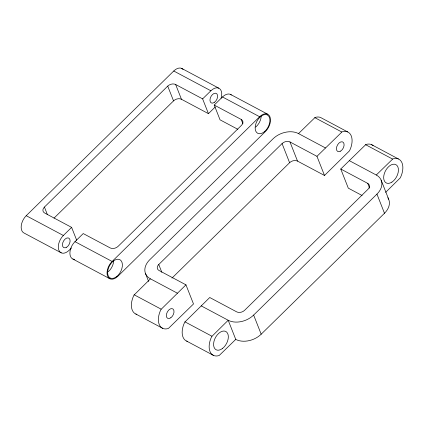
<?xml version="1.0" encoding="UTF-8"?>
<svg xmlns="http://www.w3.org/2000/svg" width="424" height="424" viewBox="0 0 424 424"><rect width="100%" height="100%" fill="white"/><g stroke="black" fill="none" stroke-linecap="round" stroke-linejoin="round"><path stroke-width="0.64" d="M347.654 131.917L320.671 117.543A16.568 10.075 -62 0 0 315.064 117.49L298.512 133.592A18.64 13.133 -21.5 0 0 273.067 138.786L149.767 259.727A18.64 13.133 -21.5 0 0 150.441 278.833L133.968 295.125A16.568 10.075 -62 0 0 136.825 314.364M185.956 284.838L160.95 309.504A16.568 10.075 -62 0 0 168.413 328.446L193.498 303.976L185.956 284.838L158.974 270.464A5.798 4.086 -21.5 0 1 158.762 264.518L282.066 143.577A5.798 4.086 -21.5 0 1 289.979 141.961L316.961 156.334L324.503 175.472L349.509 150.812A16.568 10.075 -62 0 0 342.046 131.864L316.961 156.334M373.109 145.671A16.568 10.075 -62 0 0 365.838 144.542L340.758 169.012L367.741 183.385A5.798 4.086 -21.5 0 1 367.947 189.327L244.648 310.273A5.798 4.086 -21.5 0 1 236.735 311.889L209.748 297.51L184.742 322.176A16.568 10.075 -62 0 0 187.604 341.415M385.67 192.332L400.288 177.857A16.568 10.075 -62 0 0 392.825 158.915L376.274 175.017A18.64 13.133 -21.5 0 1 376.947 194.118L253.642 315.064A18.64 13.133 -21.5 0 1 228.202 320.258L211.73 336.55A16.568 10.075 -62 0 0 219.192 355.498L235.744 339.396A18.64 13.133 -21.5 0 0 261.184 334.202L384.483 213.261A18.64 13.133 -21.5 0 0 387.865 197.743M61.289 252.868L24.147 233.083A11.183 6.8 -62 0 1 26.224 215.699L173.745 70.999A11.183 6.8 -62 0 1 183.078 69.43M76.707 240.302L71.619 227.386L44.637 213.007A5.798 4.086 -21.5 0 1 44.425 207.066L167.724 86.12A5.798 4.086 -21.5 0 1 175.642 84.508L202.624 98.882L208.444 113.648L215.323 106.896M54.023 218.127L173.543 100.886A5.798 4.086 -21.5 0 1 181.456 99.274L208.444 113.648M71.471 247.998L69.181 250.25A11.183 6.8 -62 0 1 58.841 250.155A11.183 6.8 -62 0 1 63.361 235.484L71.619 227.386M202.624 98.882L210.882 90.784A11.183 6.8 -62 0 1 219.542 88.605A11.183 6.8 -62 0 1 221.1 98.23M74.677 259.424A11.183 6.8 -62 0 1 69.896 252.958A11.183 6.8 -62 0 1 74.968 241.664L83.226 233.566L110.208 247.939A5.798 4.086 -21.5 0 0 118.126 246.328L241.426 125.382A5.798 4.086 -21.5 0 0 241.214 119.441L214.231 105.062L222.489 96.963A11.183 6.8 -62 0 1 231.387 94.976M112.106 261.449L259.626 116.748A11.183 6.8 -62 0 1 269.966 116.844A11.183 6.8 -62 0 1 265.445 131.514L117.925 276.215A11.183 6.8 -62 0 1 107.585 276.125A11.183 6.8 -62 0 1 112.106 261.449L74.968 241.664M171.974 278.096L289.603 162.715A5.798 4.086 -21.5 0 1 297.521 161.099L324.503 175.472M371.445 144.589L398.433 158.968M314.788 117.628L341.771 132.002M365.562 144.674L392.55 159.053M181.631 68.375L218.773 88.16M230.375 94.345L267.518 114.13M298.512 133.592L325.494 147.965M349.286 160.638L376.274 175.017M173.745 70.999L210.882 90.784M222.489 96.963L259.626 116.748M237.848 129.309L220.045 119.828L214.231 105.062M362.075 195.491L348.295 188.15L340.758 169.012M150.441 278.833L177.423 293.207M201.22 305.879L228.202 320.258L235.744 339.396M26.224 215.699L63.361 235.484M72.896 259.053L110.033 278.838M134.164 294.797L161.152 309.17M184.944 321.843L211.926 336.221M135.823 314.02L162.805 328.393M186.597 341.071L213.585 355.445M381.139 180.121L388.681 199.259M376.947 194.118L384.483 213.261M367.741 183.385L369.627 188.171M289.979 141.961L297.521 161.099M282.066 143.577L289.603 162.715M241.214 119.441L242.91 123.744M175.642 84.508L181.456 99.274M167.724 86.12L173.543 100.886M253.642 315.064L261.184 334.202M158.762 264.518L161.825 272.293M145.57 273.724L148.633 281.499M44.425 207.066L47.334 214.449M261.221 115.8A10.356 6.296 -62 0 1 255.661 127.105M113.701 260.474A10.356 6.296 -62 0 1 108.168 271.789M264.369 131.742A10.356 6.296 -62 0 0 267.82 115.248A10.356 6.296 -62 0 0 255.423 125.409A10.356 6.296 -62 0 0 264.369 131.742M116.87 276.421A10.356 6.296 -62 0 0 120.284 259.939A10.356 6.296 -62 0 0 107.892 270.136A10.356 6.296 -62 0 0 116.87 276.421M66.695 247.208A5.385 3.275 -62 0 0 69.366 238.558A5.385 3.275 -62 0 0 62.752 242.835A5.385 3.275 -62 0 0 66.695 247.208M214.215 102.507A5.385 3.275 -62 0 0 216.881 93.858A5.385 3.275 -62 0 0 210.272 98.135A5.385 3.275 -62 0 0 214.215 102.507M391.871 182.135A10.356 6.296 -62 0 0 397.002 165.498A10.356 6.296 -62 0 0 384.282 173.723A10.356 6.296 -62 0 0 391.871 182.135M222.234 348.666A10.356 6.296 -62 0 0 226.628 332.05A10.356 6.296 -62 0 0 214.025 341.156A10.356 6.296 -62 0 0 222.234 348.666M340.7 151.082A5.385 3.275 -62 0 0 343.366 142.427A5.385 3.275 -62 0 0 336.757 146.704A5.385 3.275 -62 0 0 340.7 151.082M170.824 317.772A5.385 3.275 -62 0 0 173.146 309.128A5.385 3.275 -62 0 0 166.584 313.824A5.385 3.275 -62 0 0 170.824 317.772"/></g></svg>
